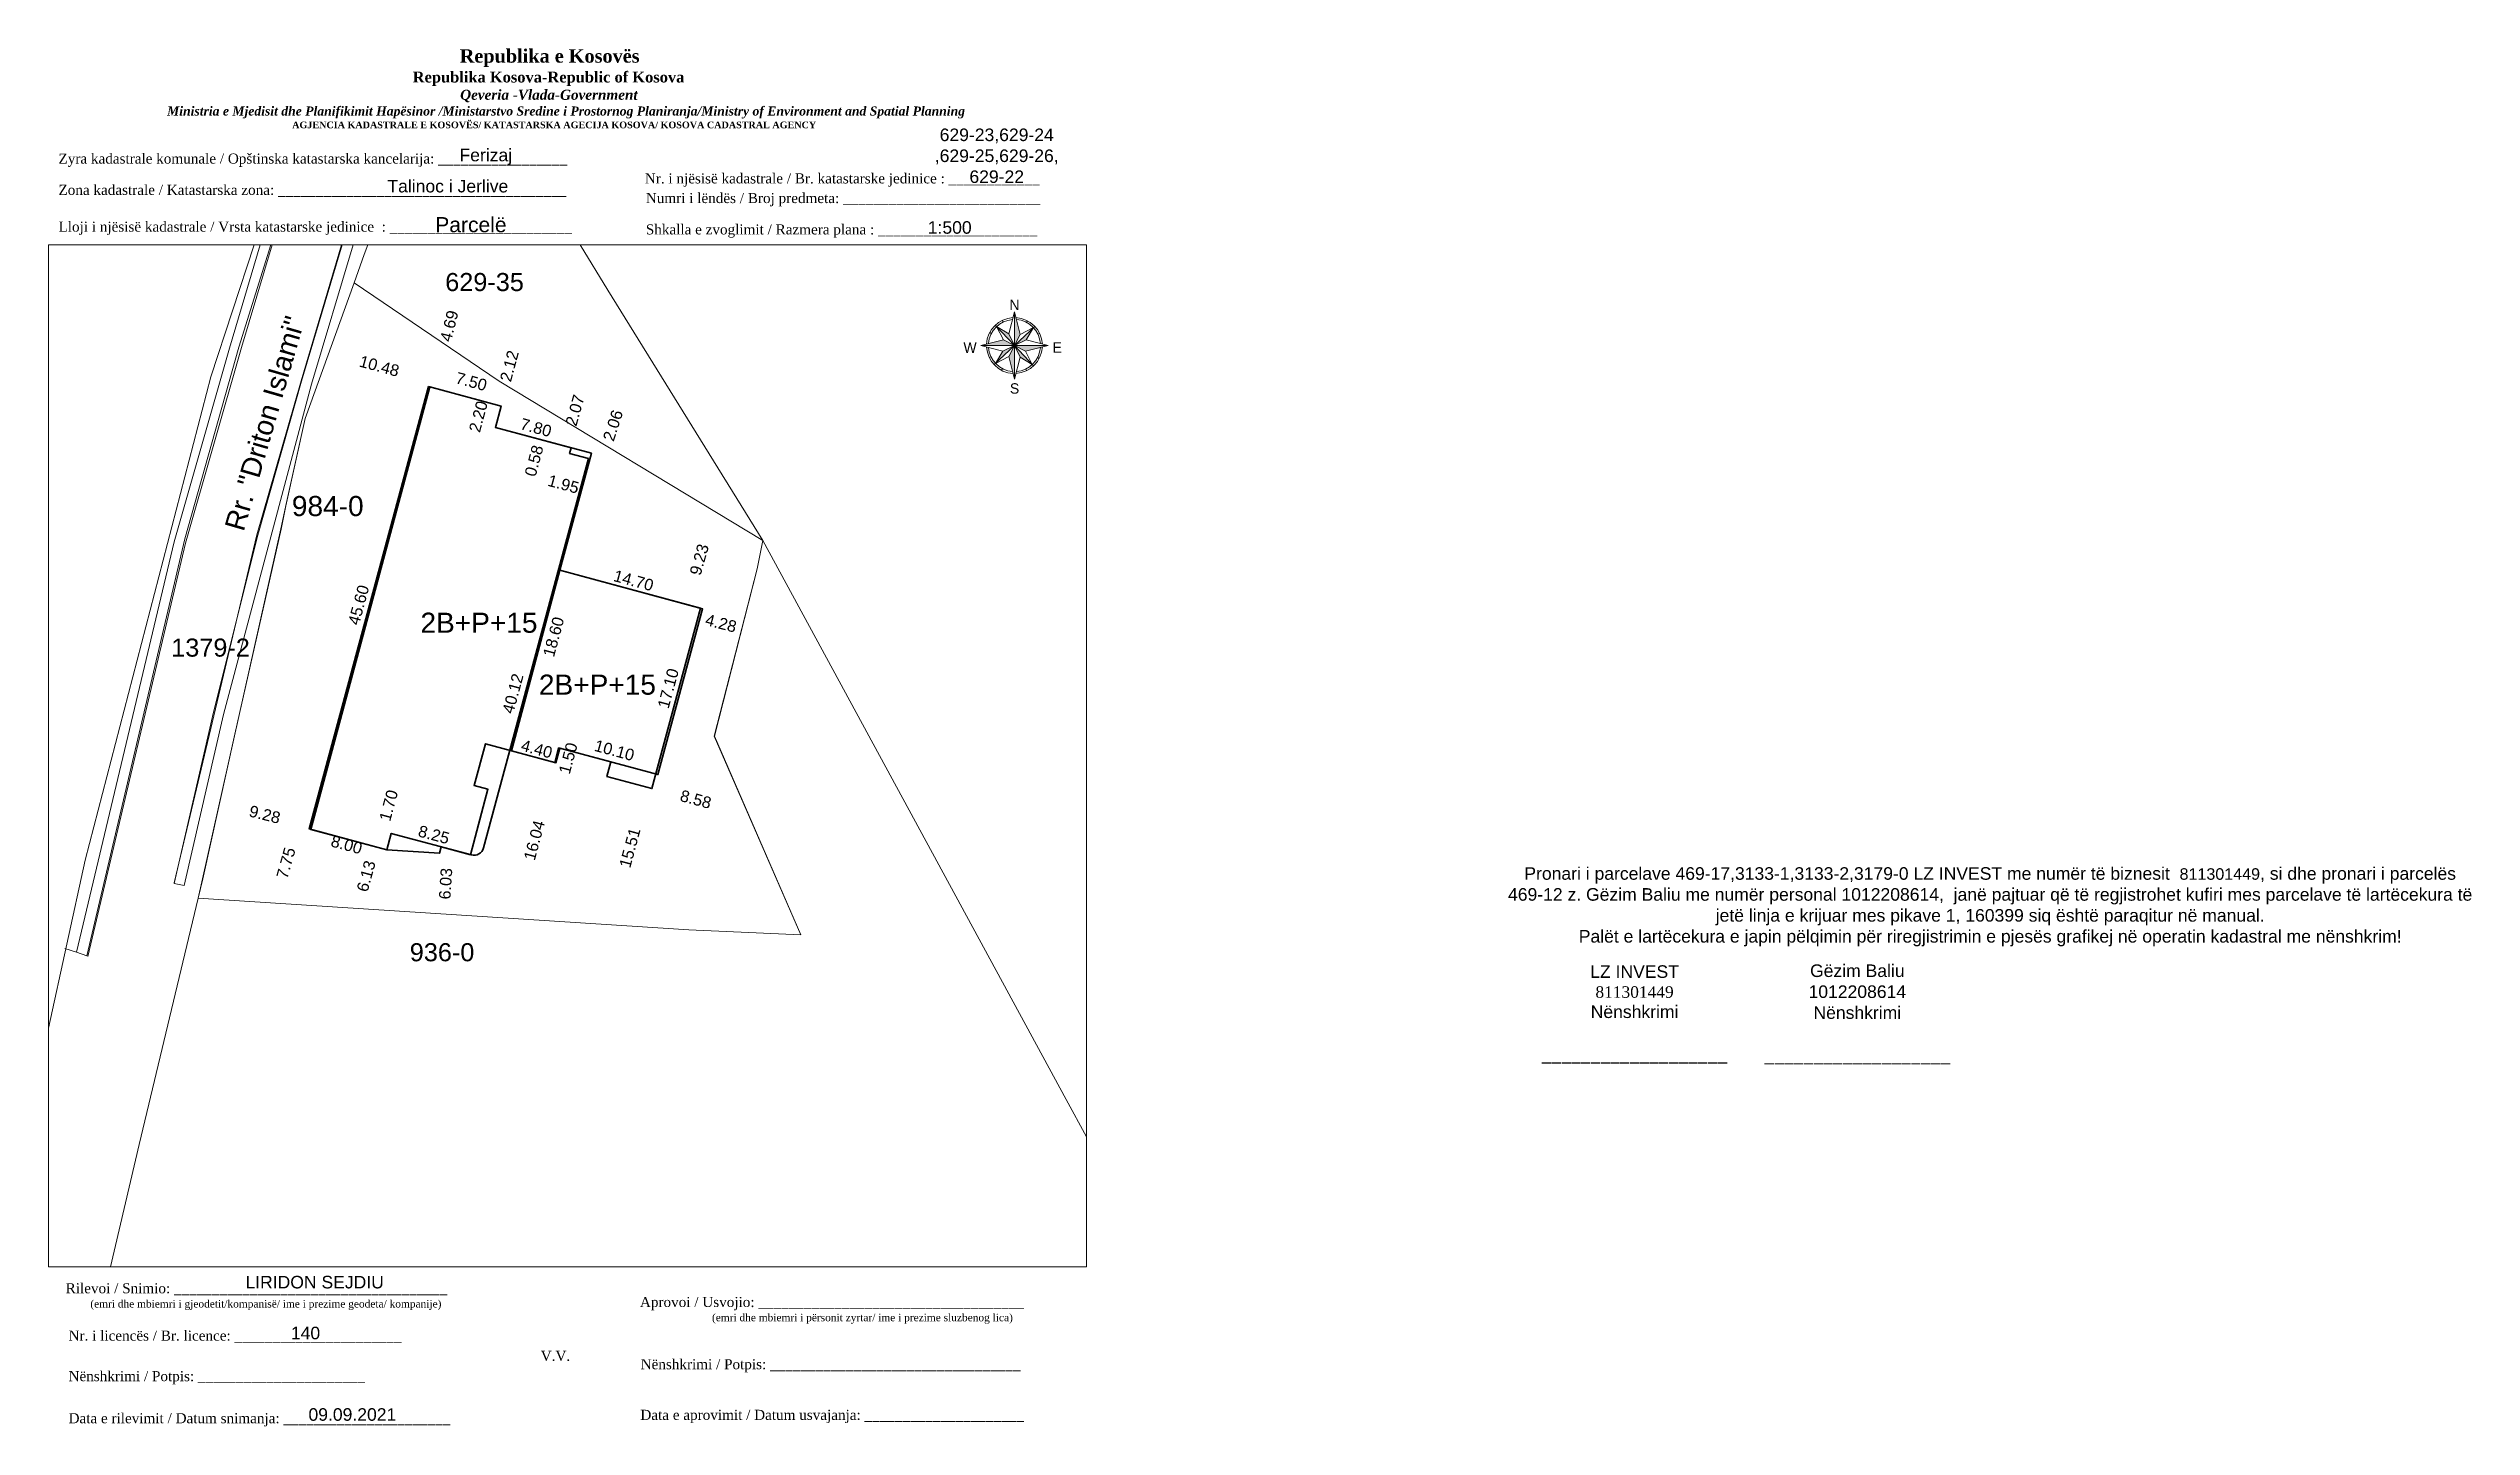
# Paper-space layout 'Kataster' of a CAD drawing. Header units: metres. Extents: x 1 to 483, y 2 to 276.
# The model-space entities are those that its viewports show. They can reach past a viewport. Long polylines and large blocks are cut down to what shows.
import ezdxf
from ezdxf.enums import TextEntityAlignment as Align

# ---------------------------------------------------------------- set-up
doc = ezdxf.new("R2010")
doc.units = ezdxf.units.M
doc.header["$PDMODE"] = 32
doc.header["$PDSIZE"] = 0.75
doc.layers.get('0').update_dxf_attribs({"lineweight": 0})
doc.layers.get('Defpoints').update_dxf_attribs({"lineweight": 0})
for name, color, linetype, lineweight in [('2D Drafting - General_Pen_No__6', 5, 'Continuous', 0), ('A - Pllaka e Përdhesës _Pen_No__6', 1, 'Continuous', 0), ('Asfallt', 97, 'Continuous', 0), ('Dimensionet', 7, 'Continuous', 0), ('Korniza e jashtme', 7, 'Continuous', 0), ('Nr-Kojshi', 251, 'Continuous', 0), ('Nr-Ri', 1, 'Continuous', 0), ('Parc-Kojshi', 251, 'Continuous', 0), ('ParcRePo', 1, 'Continuous', 0), ('perdhesa projekt v4', 1, 'Continuous', 0), ('projekti-3-ver4', 7, 'Continuous', 0), ('trotuar', 155, 'Continuous', 0)]:
    doc.layers.add(name, color=color, linetype=linetype, lineweight=lineweight)
doc.layers.add('2D Drafting - General_Pen_No__8', color=7, linetype='Continuous', lineweight=0, true_color=0xa80f02)
doc.styles.add('North Arrow Text', font='BOD_R.TTF', dxfattribs={"height": 0.1})
doc.styles.get("Standard").update_dxf_attribs({"font": 'arial.ttf'})
doc.dimstyles.get("Standard").update_dxf_attribs({"dimtxt": 1.5, "dimasz": 0.18, "dimexe": 0.18, "dimexo": 0.0625, "dimgap": 0.09, "dimtad": 1, "dimtoh": 1, "dimzin": 0, "dimdsep": 46, "dimtxsty": 'Standard', "dimcen": 0.09, "dimse1": 1, "dimse2": 1, "dimsd1": 1, "dimsd2": 1, "dimadec": 0, "dimazin": 0, "dimtfac": 1, "dimtofl": 0, "dimtmove": 0, "dimatfit": 3, "dimfxl": 1, "dimtolj": 1, "dimtzin": 0, "dimarcsym": 0})

# ---------------------------------------------------------------- blocks, each defined once
blk = doc.blocks.new('*U58')
at = {"linetype": 'ByBlock', "lineweight": -2}
h = blk.add_hatch(color=0, dxfattribs=at)
h.paths.add_polyline_path([(0, 263), (0, 0), (45, 87)])
h.paths.add_polyline_path([(148, 140), (0, 0), (92, 44)])
h.paths.add_polyline_path([(263, 0), (0, 0), (87, -45)])
h.paths.add_polyline_path([(0, 0), (44, -92), (140, -148)])
h.paths.add_polyline_path([(0, 0), (-45, -87), (0, -263)])
h.paths.add_polyline_path([(0, 0), (-92, -44), (-148, -140)])
h.paths.add_polyline_path([(-87, 45), (-263, 0), (0, 0)])
h.paths.add_polyline_path([(-44, 92), (-140, 148), (0, 0)])
at = {"color": 0, "linetype": 'ByBlock', "lineweight": -2}
for points in [[(-95, 197), (-89, 184)], [(0, 263), (-44, 92)], [(0, 263), (0, -263)], [(0, 263), (45, 87)], [(101, 194), (94, 181)], [(-263, 0), (-87, 45)], [(263, 0), (-263, 0)], [(-194, 101), (-181, 94)], [(0, 0), (-150, 159)], [(-140, 148), (-87, 45)], [(-140, 148), (-44, 92)], [(-87, 45), (0, 0)], [(-44, 92), (0, 0)], [(0, 0), (159, 150)], [(45, 87), (0, 0)], [(92, 44), (0, 0)], [(148, 140), (45, 87)], [(263, 0), (87, -45)], [(148, 140), (92, 44)], [(263, 0), (92, 44)], [(197, 95), (184, 89)], [(-263, 0), (-92, -44)], [(-197, -95), (-184, -89)], [(0, 0), (-159, -150)], [(-148, -140), (-92, -44)], [(-148, -140), (-45, -87)], [(-94, -181), (-101, -194)], [(-92, -44), (0, 0)], [(0, 0), (-45, -87)], [(0, -263), (-45, -87)], [(0, 0), (150, -159)], [(0, 0), (87, -45)], [(0, 0), (44, -92)], [(0, -263), (44, -92)], [(140, -148), (44, -92)], [(140, -148), (87, -45)], [(89, -184), (95, -197)], [(181, -94), (194, -101)]]:
    blk.add_lwpolyline(points, dxfattribs=at)
for radius, start, end in [(219, 93.0967, 177.1067), (204, 94.4451, 175.7582), (219, 3.0967, 87.1067), (204, 4.4451, 85.7582), (219, 183.0967, 267.1067), (204, 184.4451, 265.7582), (219, 273.0967, 357.1067), (204, 274.4451, 355.7582)]:
    blk.add_arc((0, 0), radius, start, end, dxfattribs=at)
at = {"color": 0, "linetype": 'ByBlock', "lineweight": -2, "style": 'North Arrow Text'}
for s, p in [('N', (0, 254)), ('W', (-348, -82)), ('E', (335, -81)), ('S', (1, -402))]:
    blk.add_text(s, height=81.9, rotation=0.1017, dxfattribs=at).set_placement(p, align=Align.BOTTOM_CENTER)
blk = doc.blocks.new('ob-3-v4')
at = {"layer": '2D Drafting - General_Pen_No__6', "color": 5, "linetype": 'Continuous', "lineweight": 35}
blk.add_lwpolyline([(22.29, 27.22), (40.89, 27.22), (40.89, 31.81), (39.39, 31.81), (39.39, 41.92), (22.29, 41.92)], close=True, dxfattribs=at)
blk.add_lwpolyline([(8.04, 9.82), (53.64, 9.82), (53.64, 17.82), (51.94, 17.82), (51.94, 26.07, 0.414214), (50.94, 27.07), (10.82, 27.07), (10.82, 25.12), (10.24, 25.12), (10.24, 17.32), (8.04, 17.32)], format="xyb", close=True, dxfattribs=at)
at = {"layer": '2D Drafting - General_Pen_No__8', "color": 14, "true_color": 0xa80f02, "flags": 128}
blk.add_lwpolyline([(51.09, 59.81), (53.49, 48.92), (63.17, 0.93), (61.18, 0.86), (25.55, -0.69), (23.18, -0.8), (14.31, -1.19), (0, 0), (5.68, 16.49), (14.18, 45.94), (17.04, 46.14), (34.23, 46.35)], close=True, dxfattribs=at)
blk = doc.blocks.new('*D87')
at = {"layer": 'Defpoints', "color": 0, "transparency": 16777216}
for p in [(7512436.01, 4693787.59), (7512440.16, 4693786.53), (7512439.77, 4693785)]:
    blk.add_point(p, dxfattribs=at)
at = {"layer": 'Dimensionet', "color": 0, "transparency": 16777216, "insert": (7512437.85, 4693786.14), "char_height": 1.15, "attachment_point": 5, "rotation": 345.6567}
blk.add_mtext('\\A1;4.28', dxfattribs=at)
blk = doc.blocks.new('*D88')
at = {"layer": 'Defpoints', "color": 0, "transparency": 16777216}
for p in [(7512437.57, 4693796.75), (7512438.54, 4693796.47), (7512436.01, 4693787.59)]:
    blk.add_point(p, dxfattribs=at)
at = {"layer": 'Dimensionet', "color": 0, "transparency": 16777216, "insert": (7512435.69, 4693792.48), "char_height": 1.15, "attachment_point": 5, "rotation": 74.0913}
blk.add_mtext('\\A1;9.23', dxfattribs=at)
blk = doc.blocks.new('*D89')
at = {"layer": 'Defpoints', "color": 0, "transparency": 16777216}
for p in [(7512431.56, 4693771.08), (7512439.31, 4693766.88), (7512439.84, 4693768.82)]:
    blk.add_point(p, dxfattribs=at)
at = {"layer": 'Dimensionet', "color": 0, "transparency": 16777216, "insert": (7512435.34, 4693768.62), "char_height": 1.15, "attachment_point": 5, "rotation": 344.7174}
blk.add_mtext('\\A1;8.58', dxfattribs=at)
blk = doc.blocks.new('*D90')
at = {"layer": 'Defpoints', "color": 0, "transparency": 16777216}
for p in [(7512431.56, 4693771.08), (7512427.37, 4693756.15), (7512427.53, 4693756.11)]:
    blk.add_point(p, dxfattribs=at)
at = {"layer": 'Dimensionet', "color": 0, "transparency": 16777216, "insert": (7512428.78, 4693763.8), "char_height": 1.15, "attachment_point": 5, "rotation": 74.9271}
blk.add_mtext('\\A1;15.51', dxfattribs=at)
blk = doc.blocks.new('*D91')
at = {"layer": 'Defpoints', "color": 0, "transparency": 16777216}
for p in [(7512425.29, 4693804.49), (7512427.14, 4693803.89), (7512424.66, 4693802.53)]:
    blk.add_point(p, dxfattribs=at)
at = {"layer": 'Dimensionet', "color": 0, "transparency": 16777216, "insert": (7512427.1, 4693805.82), "char_height": 1.15, "attachment_point": 5, "rotation": 72.1049}
blk.add_mtext('\\A1;2.06', dxfattribs=at)
blk = doc.blocks.new('*D92')
at = {"layer": 'Defpoints', "color": 0, "transparency": 16777216}
for p in [(7512423.48, 4693805.59), (7512423.49, 4693805.58), (7512422.92, 4693803.6)]:
    blk.add_point(p, dxfattribs=at)
at = {"layer": 'Dimensionet', "color": 0, "transparency": 16777216, "insert": (7512423.32, 4693807.33), "char_height": 1.15, "attachment_point": 5, "rotation": 74.3839}
blk.add_mtext('\\A1;2.07', dxfattribs=at)
blk = doc.blocks.new('*D93')
at = {"layer": 'Defpoints', "color": 0, "transparency": 16777216}
for p in [(7512415.96, 4693807.75), (7512416.52, 4693809.8), (7512416.88, 4693809.7)]:
    blk.add_point(p, dxfattribs=at)
at = {"layer": 'Dimensionet', "color": 0, "transparency": 16777216, "insert": (7512416.78, 4693811.74), "char_height": 1.15, "attachment_point": 5, "rotation": 74.9271}
blk.add_mtext('\\A1;2.12', dxfattribs=at)
blk = doc.blocks.new('*D94')
at = {"layer": 'Defpoints', "color": 0, "transparency": 16777216}
for p in [(7512409.87, 4693814.25), (7512411.01, 4693813.96), (7512408.72, 4693809.7)]:
    blk.add_point(p, dxfattribs=at)
at = {"layer": 'Dimensionet', "color": 0, "transparency": 16777216, "insert": (7512410.8, 4693815.72), "char_height": 1.15, "attachment_point": 5, "rotation": 75.8721}
blk.add_mtext('\\A1;4.69', dxfattribs=at)
blk = doc.blocks.new('*D95')
at = {"layer": 'Defpoints', "color": 0, "transparency": 16777216}
for p in [(7512398.6, 4693812.43), (7512398.61, 4693812.49), (7512408.72, 4693809.7)]:
    blk.add_point(p, dxfattribs=at)
at = {"layer": 'Dimensionet', "color": 0, "transparency": 16777216, "insert": (7512403.84, 4693811.73), "char_height": 1.15, "attachment_point": 5, "rotation": 344.9271}
blk.add_mtext('\\A1;10.48', dxfattribs=at)
blk = doc.blocks.new('*D96')
at = {"layer": 'Defpoints', "color": 0, "transparency": 16777216}
for p in [(7512387.79, 4693767.61), (7512387.86, 4693767.91), (7512396.86, 4693765.67)]:
    blk.add_point(p, dxfattribs=at)
at = {"layer": 'Dimensionet', "color": 0, "transparency": 16777216, "insert": (7512392.44, 4693767.11), "char_height": 1.15, "attachment_point": 5, "rotation": 346.0506}
blk.add_mtext('\\A1;9.28', dxfattribs=at)
blk = doc.blocks.new('*D97')
at = {"layer": 'Defpoints', "color": 0, "transparency": 16777216}
for p in [(7512396.86, 4693765.67), (7512394.1, 4693758.39), (7512394.75, 4693758.21)]:
    blk.add_point(p, dxfattribs=at)
at = {"layer": 'Dimensionet', "color": 0, "transparency": 16777216, "insert": (7512394.55, 4693762.29), "char_height": 1.15, "attachment_point": 5, "rotation": 74.2097}
blk.add_mtext('\\A1;7.75', dxfattribs=at)
blk = doc.blocks.new('*D98')
at = {"layer": 'Defpoints', "color": 0, "transparency": 16777216}
for p in [(7512404.59, 4693763.59), (7512402.33, 4693757.86), (7512402.96, 4693757.68)]:
    blk.add_point(p, dxfattribs=at)
at = {"layer": 'Dimensionet', "color": 0, "transparency": 16777216, "insert": (7512402.53, 4693760.98), "char_height": 1.15, "attachment_point": 5, "rotation": 74.6249}
blk.add_mtext('\\A1;6.13', dxfattribs=at)
blk = doc.blocks.new('*D99')
at = {"layer": 'Defpoints', "color": 0, "transparency": 16777216}
for p in [(7512413, 4693763.09), (7512410.87, 4693757.17), (7512412.61, 4693757.06)]:
    blk.add_point(p, dxfattribs=at)
at = {"layer": 'Dimensionet', "color": 0, "transparency": 16777216, "insert": (7512410.44, 4693760.23), "char_height": 1.15, "attachment_point": 5, "rotation": 86.3328}
blk.add_mtext('\\A1;6.03', dxfattribs=at)
blk = doc.blocks.new('*D100')
at = {"layer": 'Defpoints', "color": 0, "transparency": 16777216}
for p in [(7512421.42, 4693772.26), (7512417.3, 4693756.76), (7512417.82, 4693756.62)]:
    blk.add_point(p, dxfattribs=at)
at = {"layer": 'Dimensionet', "color": 0, "transparency": 16777216, "insert": (7512419.27, 4693764.54), "char_height": 1.15, "attachment_point": 5, "rotation": 75.1271}
blk.add_mtext('\\A1;16.04', dxfattribs=at)
blk = doc.blocks.new('*D101')
at = {"layer": 'Defpoints', "color": 0, "transparency": 16777216}
for p in [(7512421.82, 4693791.42), (7512421.89, 4693791.69), (7512436.01, 4693787.59)]:
    blk.add_point(p, dxfattribs=at)
at = {"layer": 'Dimensionet', "color": 0, "transparency": 16777216, "insert": (7512429.15, 4693790.39), "char_height": 1.15, "attachment_point": 5, "rotation": 344.9271}
blk.add_mtext('\\A1;14.70', dxfattribs=at)
blk = doc.blocks.new('*D102')
at = {"layer": 'Defpoints', "color": 0, "transparency": 16777216}
for p in [(7512422.77, 4693803.04), (7512424.66, 4693802.53), (7512421.8, 4693799.42)]:
    blk.add_point(p, dxfattribs=at)
at = {"layer": 'Dimensionet', "color": 0, "transparency": 16777216, "insert": (7512422.17, 4693799.98), "char_height": 1.15, "attachment_point": 5, "rotation": 344.9271}
blk.add_mtext('\\A1;1.95', dxfattribs=at)
blk = doc.blocks.new('*D103')
at = {"layer": 'Defpoints', "color": 0, "transparency": 16777216}
for p in [(7512420.42, 4693804.27), (7512422.77, 4693803.04), (7512422.92, 4693803.6)]:
    blk.add_point(p, dxfattribs=at)
at = {"layer": 'Dimensionet', "color": 0, "transparency": 16777216, "insert": (7512419.24, 4693802.31), "char_height": 1.15, "attachment_point": 5, "rotation": 74.9271}
blk.add_mtext('\\A1;0.58', dxfattribs=at)
blk = doc.blocks.new('*D104')
at = {"layer": 'Defpoints', "color": 0, "transparency": 16777216}
for p in [(7512415.39, 4693805.63), (7512415.49, 4693806.01), (7512422.92, 4693803.6)]:
    blk.add_point(p, dxfattribs=at)
at = {"layer": 'Dimensionet', "color": 0, "transparency": 16777216, "insert": (7512419.43, 4693805.61), "char_height": 1.15, "attachment_point": 5, "rotation": 344.9272}
blk.add_mtext('\\A1;7.80', dxfattribs=at)
blk = doc.blocks.new('*D105')
at = {"layer": 'Defpoints', "color": 0, "transparency": 16777216}
for p in [(7512414.72, 4693808.08), (7512415.96, 4693807.75), (7512415.39, 4693805.63)]:
    blk.add_point(p, dxfattribs=at)
at = {"layer": 'Dimensionet', "color": 0, "transparency": 16777216, "insert": (7512413.7, 4693806.71), "char_height": 1.15, "attachment_point": 5, "rotation": 74.9197}
blk.add_mtext('\\A1;2.20', dxfattribs=at)
blk = doc.blocks.new('*D106')
at = {"layer": 'Defpoints', "color": 0, "transparency": 16777216}
for p in [(7512408.97, 4693810.62), (7512408.72, 4693809.7), (7512415.96, 4693807.75)]:
    blk.add_point(p, dxfattribs=at)
at = {"layer": 'Dimensionet', "color": 0, "transparency": 16777216, "insert": (7512413, 4693810.19), "char_height": 1.15, "attachment_point": 5, "rotation": 344.9245}
blk.add_mtext('\\A1;7.50', dxfattribs=at)
blk = doc.blocks.new('*D107')
at = {"layer": 'Defpoints', "color": 0, "transparency": 16777216}
for p in [(7512408.72, 4693809.7), (7512396.46, 4693765.78), (7512396.86, 4693765.67)]:
    blk.add_point(p, dxfattribs=at)
at = {"layer": 'Dimensionet', "color": 0, "transparency": 16777216, "insert": (7512401.78, 4693787.96), "char_height": 1.15, "attachment_point": 5, "rotation": 74.9271}
blk.add_mtext('\\A1;45.60', dxfattribs=at)
blk = doc.blocks.new('*D108')
at = {"layer": 'Defpoints', "color": 0, "transparency": 16777216}
for p in [(7512396.86, 4693765.67), (7512404.28, 4693762.45), (7512404.59, 4693763.59)]:
    blk.add_point(p, dxfattribs=at)
at = {"layer": 'Dimensionet', "color": 0, "transparency": 16777216, "insert": (7512400.58, 4693764.1), "char_height": 1.15, "attachment_point": 5, "rotation": 344.9267}
blk.add_mtext('\\A1;8.00', dxfattribs=at)
blk = doc.blocks.new('*D109')
at = {"layer": 'Defpoints', "color": 0, "transparency": 16777216}
for p in [(7512404.7, 4693765.32), (7512405.03, 4693765.23), (7512404.59, 4693763.59)]:
    blk.add_point(p, dxfattribs=at)
at = {"layer": 'Dimensionet', "color": 0, "transparency": 16777216, "insert": (7512404.77, 4693768.01), "char_height": 1.15, "attachment_point": 5, "rotation": 74.9275}
blk.add_mtext('\\A1;1.70', dxfattribs=at)
blk = doc.blocks.new('*D110')
at = {"layer": 'Defpoints', "color": 0, "transparency": 16777216}
for p in [(7512405.03, 4693765.23), (7512413, 4693763.09), (7512413.09, 4693763.42)]:
    blk.add_point(p, dxfattribs=at)
at = {"layer": 'Dimensionet', "color": 0, "transparency": 16777216, "insert": (7512409.27, 4693765.1), "char_height": 1.15, "attachment_point": 5, "rotation": 344.9271}
blk.add_mtext('\\A1;8.25', dxfattribs=at)
blk = doc.blocks.new('*D111')
at = {"layer": 'Defpoints', "color": 0, "transparency": 16777216}
for p in [(7512424.13, 4693802.67), (7512424.66, 4693802.53), (7512414.22, 4693763.79)]:
    blk.add_point(p, dxfattribs=at)
at = {"layer": 'Dimensionet', "color": 0, "transparency": 16777216, "insert": (7512417.14, 4693779.15), "char_height": 1.15, "attachment_point": 5, "rotation": 74.9271}
blk.add_mtext('\\A1;40.12', dxfattribs=at)
blk = doc.blocks.new('*D112')
at = {"layer": 'Defpoints', "color": 0, "transparency": 16777216}
for p in [(7512421.82, 4693791.42), (7512416.98, 4693773.46), (7512418.67, 4693773)]:
    blk.add_point(p, dxfattribs=at)
at = {"layer": 'Dimensionet', "color": 0, "transparency": 16777216, "insert": (7512421.19, 4693784.79), "char_height": 1.15, "attachment_point": 5, "rotation": 74.9271}
blk.add_mtext('\\A1;18.60', dxfattribs=at)
blk = doc.blocks.new('*D113')
at = {"layer": 'Defpoints', "color": 0, "transparency": 16777216}
for p in [(7512417.17, 4693773.4), (7512421.42, 4693772.26), (7512421.47, 4693772.44)]:
    blk.add_point(p, dxfattribs=at)
at = {"layer": 'Dimensionet', "color": 0, "transparency": 16777216, "insert": (7512419.51, 4693773.63), "char_height": 1.15, "attachment_point": 5, "rotation": 344.9271}
blk.add_mtext('\\A1;4.40', dxfattribs=at)
blk = doc.blocks.new('*D114')
at = {"layer": 'Defpoints', "color": 0, "transparency": 16777216}
for p in [(7512421.81, 4693773.71), (7512421.42, 4693772.26), (7512423.44, 4693773.27)]:
    blk.add_point(p, dxfattribs=at)
at = {"layer": 'Dimensionet', "color": 0, "transparency": 16777216, "insert": (7512422.64, 4693772.71), "char_height": 1.15, "attachment_point": 5, "rotation": 74.9271}
blk.add_mtext('\\A1;1.50', dxfattribs=at)
blk = doc.blocks.new('*D115')
at = {"layer": 'Defpoints', "color": 0, "transparency": 16777216}
for p in [(7512421.81, 4693773.71), (7512431.71, 4693771.63), (7512431.56, 4693771.08)]:
    blk.add_point(p, dxfattribs=at)
at = {"layer": 'Dimensionet', "color": 0, "transparency": 16777216, "insert": (7512427.24, 4693773.49), "char_height": 1.15, "attachment_point": 5, "rotation": 344.9271}
blk.add_mtext('\\A1;10.10', dxfattribs=at)
blk = doc.blocks.new('*D116')
at = {"layer": 'Defpoints', "color": 0, "transparency": 16777216}
for p in [(7512435.43, 4693787.75), (7512436.01, 4693787.59), (7512431.56, 4693771.08)]:
    blk.add_point(p, dxfattribs=at)
at = {"layer": 'Dimensionet', "color": 0, "transparency": 16777216, "insert": (7512432.6, 4693779.66), "char_height": 1.15, "attachment_point": 5, "rotation": 74.9271}
blk.add_mtext('\\A1;17.10', dxfattribs=at)

msp = doc.modelspace()

# ---------------------------------------------------------------- linework, layer by layer
at = {"layer": 'A - Pllaka e Përdhesës _Pen_No__6', "linetype": 'Continuous', "lineweight": 35, "flags": 128}
msp.add_lwpolyline([(7512408.866, 4693809.662), (7512397.008, 4693765.63), (7512404.588, 4693763.589), (7512409.831, 4693763.253), (7512410.003, 4693763.891), (7512412.9, 4693763.111), (7512414.655, 4693769.629), (7512413.276, 4693770), (7512414.394, 4693774.153), (7512421.298, 4693772.293), (7512421.688, 4693773.742), (7512426.881, 4693772.343), (7512426.491, 4693770.894), (7512430.981, 4693769.685), (7512435.818, 4693787.645), (7512421.817, 4693791.416), (7512424.951, 4693803.051), (7512415.391, 4693805.626), (7512415.963, 4693807.75)], close=True, dxfattribs=at)
at = {"layer": 'Asfallt'}
for points in [[(7512395.483, 4693831.553, 620.143), (7512390.115, 4693813.566, 620.299), (7512384.561, 4693794.098, 620.477), (7512374.838, 4693752.977, 620.704)], [(7512383.417, 4693760.323, 620.52), (7512391.649, 4693794.932, 620.316), (7512396.052, 4693810.256, 620.225), (7512401.857, 4693829.776, 620.086)]]:
    msp.add_polyline3d(points, dxfattribs=at)
at = {"layer": 'Parc-Kojshi', "flags": 128}
for points in [[(7512399.646, 4693848.962), (7512387.074, 4693810.674), (7512374.553, 4693762.567), (7512365.481, 4693720.989)], [(7512410.495, 4693845.622), (7512426.593, 4693819.293), (7512442, 4693794.38), (7512415.78, 4693810.245), (7512401.332, 4693820.018), (7512402.346, 4693822.832), (7512410.177, 4693844.572), (7512410.495, 4693845.622)], [(7512422.64, 4693701.59), (7512394.35, 4693703.46), (7512373.519, 4693705.721), (7512376.9, 4693721.36), (7512379.94, 4693734.27), (7512385.808, 4693758.781), (7512434.66, 4693755.65), (7512445.8, 4693755.13), (7512437.19, 4693774.91), (7512441.45, 4693791.57), (7512442, 4693794.38), (7512472.202, 4693738.763), (7512475.37, 4693732.93), (7512486.809, 4693714.143), (7512501.98, 4693687.52), (7512510.35, 4693673.82), (7512486.45, 4693673.31), (7512478.503, 4693688.638), (7512474.01, 4693698.11), (7512422.64, 4693701.59)]]:
    msp.add_lwpolyline(points, dxfattribs=at)
at = {"layer": 'Parc-Kojshi', "linetype": 'Continuous'}
msp.add_lwpolyline([(7512399.646, 4693848.962), (7512387.074, 4693810.674), (7512374.553, 4693762.567), (7512365.481, 4693720.989)], dxfattribs=at)
at = {"layer": 'ParcRePo', "color": 0, "flags": 128}
msp.add_lwpolyline([(7512394.533, 4693797.841), (7512396.466, 4693806.509), (7512401.332, 4693820.018), (7512415.78, 4693810.245), (7512442, 4693794.38), (7512441.45, 4693791.57), (7512437.19, 4693774.91), (7512445.8, 4693755.13), (7512434.66, 4693755.65), (7512385.808, 4693758.781), (7512386.256, 4693760.716), (7512389.462, 4693775.096), (7512394.06, 4693795.52)], close=True, dxfattribs=at)
at = {"layer": 'perdhesa projekt v4', "linetype": 'Continuous'}
msp.add_lwpolyline([(7512408.721, 4693809.701), (7512396.863, 4693765.669), (7512404.588, 4693763.589), (7512405.03, 4693765.231), (7512412.996, 4693763.085, 0.4142136), (7512414.222, 4693763.791), (7512424.656, 4693802.534), (7512422.773, 4693803.041), (7512422.923, 4693803.598), (7512415.391, 4693805.626), (7512415.963, 4693807.75)], format="xyb", close=True, dxfattribs=at)
msp.add_lwpolyline([(7512421.817, 4693791.416), (7512416.98, 4693773.456), (7512421.418, 4693772.261), (7512421.808, 4693773.709), (7512431.565, 4693771.082), (7512436.011, 4693787.593)], close=True, dxfattribs=at)
at = {"layer": 'trotuar'}
for points in [[(7512394.37, 4693831.85, 620.253), (7512388.925, 4693813.532, 620.26), (7512383.43, 4693794.239, 620.548), (7512373.683, 4693753.416, 620.807)], [(7512374.723, 4693753.04, 620.802), (7512384.473, 4693794.557, 620.405), (7512389.845, 4693813.616, 620.221), (7512395.431, 4693831.438, 620.237), (7512394.37, 4693831.85, 620.253), (7512393.115, 4693832.249, 620.199)], [(7512383.404, 4693760.258, 620.537), (7512387.335, 4693777.299, 620.435), (7512391.738, 4693794.902, 620.336), (7512396.081, 4693810.224, 620.258), (7512401.941, 4693829.759, 620.116), (7512402.964, 4693829.535, 620.115), (7512397.096, 4693809.925, 620.261), (7512388.329, 4693777.063, 620.43), (7512384.415, 4693760.037, 620.569)], [(7512384.415, 4693760.037, 620.569), (7512383.404, 4693760.258, 620.537)], [(7512372.524, 4693753.768, 620.81), (7512373.683, 4693753.416, 620.807), (7512374.723, 4693753.04, 620.802)]]:
    msp.add_polyline3d(points, dxfattribs=at)

# ---------------------------------------------------------------- block references
at = {"layer": 'projekti-3-ver4', "rotation": 254.9271027541184}
msp.add_blockref('ob-3-v4', (7512401.332, 4693820.018), dxfattribs=at)

# ---------------------------------------------------------------- texts
at = {"layer": 'Nr-Kojshi'}
for s, p in [('629-35', (7512414.313, 4693820.097)), ('1379-2', (7512387.038, 4693783.721)), ('936-0', (7512410.084, 4693753.407))]:
    msp.add_text(s, height=1.8, dxfattribs=at).set_placement(p, align=Align.MIDDLE_CENTER)
at = {"layer": 'Nr-Ri', "color": 0}
msp.add_text('Rr. "Driton Islami"', height=2, rotation=73.89037, dxfattribs=at).set_placement((7512390.33, 4693795.188))
msp.add_text('984-0', height=2, dxfattribs=at).set_placement((7512398.706, 4693797.807), align=Align.MIDDLE_CENTER)
at = {"layer": 'Nr-Ri', "color": 1}
for p in [(7512413.759, 4693786.197), (7512425.548, 4693780.035)]:
    msp.add_text('2B+P+15', height=2, dxfattribs=at).set_placement(p, align=Align.MIDDLE_CENTER)

# ---------------------------------------------------------------- dimensions: what is measured, and where the dimension line sits
at = {"layer": 'Dimensionet'}
for base, p1, p2, angle, picture, middle in [((7512411.007, 4693813.958), (7512408.721, 4693809.701), (7512409.865, 4693814.246), 75.87211, '*D94', (7512411.41, 4693815.561)), ((7512416.877, 4693809.703), (7512415.963, 4693807.75), (7512416.515, 4693809.8), 74.9271, '*D93', (7512417.383, 4693811.581)), ((7512423.491, 4693805.583), (7512422.923, 4693803.598), (7512423.479, 4693805.587), 74.38386, '*D92', (7512423.932, 4693807.161)), ((7512427.141, 4693803.894), (7512424.656, 4693802.534), (7512425.288, 4693804.492), 72.10495, '*D91', (7512427.699, 4693805.622))]:
    dim = msp.add_linear_dim(base=base, p1=p1, p2=p2, angle=angle, dimstyle='Standard', override={"dimscale": 0.5, "dimtxt": 2.3, "dimtoh": 0}, dxfattribs=at)
    dim.commit()
    dim.dimension.update_dxf_attribs({"geometry": picture, "text_midpoint": middle, "dimtype": 161})
for p1, p2, distance, picture, middle in [((7512408.721, 4693809.701), (7512398.598, 4693812.427), -0.06, '*D95', (7512403.84, 4693811.733)), ((7512436.011, 4693787.593), (7512438.542, 4693796.472), 1.013, '*D88', (7512435.694, 4693792.484)), ((7512436.011, 4693787.593), (7512440.162, 4693786.532), -1.583, '*D87', (7512437.851, 4693786.141)), ((7512421.418, 4693772.261), (7512417.303, 4693756.762), 0.541, '*D100', (7512419.272, 4693764.535)), ((7512431.565, 4693771.082), (7512427.532, 4693756.107), -0.167, '*D90', (7512428.776, 4693763.802)), ((7512431.565, 4693771.082), (7512439.841, 4693768.82), -2.01, '*D89', (7512435.34, 4693768.622)), ((7512396.863, 4693765.669), (7512387.859, 4693767.906), 0.302, '*D96', (7512392.441, 4693767.108)), ((7512396.863, 4693765.669), (7512394.753, 4693758.208), -0.675, '*D97', (7512394.553, 4693762.294)), ((7512404.588, 4693763.589), (7512402.964, 4693757.681), -0.661, '*D98', (7512402.528, 4693760.978)), ((7512412.996, 4693763.085), (7512412.61, 4693757.063), -1.74, '*D99', (7512410.436, 4693760.226))]:
    dim = msp.add_aligned_dim(p1=p1, p2=p2, distance=distance, dimstyle='Standard', override={"dimscale": 0.5, "dimtxt": 2.3, "dimtoh": 0}, dxfattribs=at)
    dim.commit()
    dim.dimension.update_dxf_attribs({"geometry": picture, "text_midpoint": middle})
at = {"layer": 'Dimensionet', "color": 1}
for base, p1, p2, angle, picture, middle in [((7512408.969, 4693810.62), (7512415.963, 4693807.75), (7512408.721, 4693809.701), 164.92453, '*D106', (7512412.837, 4693809.578)), ((7512414.722, 4693808.085), (7512415.391, 4693805.626), (7512415.963, 4693807.75), 74.91969, '*D105', (7512414.308, 4693806.548)), ((7512424.133, 4693802.674), (7512414.222, 4693763.791), (7512424.656, 4693802.534), 74.9271, '*D111', (7512417.754, 4693778.988)), ((7512420.419, 4693804.272), (7512422.773, 4693803.041), (7512422.923, 4693803.598), 74.9271, '*D103', (7512419.845, 4693802.141)), ((7512421.798, 4693799.422), (7512424.656, 4693802.534), (7512422.773, 4693803.041), 164.9271, '*D102', (7512422.003, 4693799.367)), ((7512418.667, 4693773.002), (7512421.817, 4693791.416), (7512416.98, 4693773.456), 254.9271, '*D112', (7512421.797, 4693784.625)), ((7512423.441, 4693773.269), (7512421.418, 4693772.261), (7512421.808, 4693773.709), 74.9271, '*D114', (7512423.246, 4693772.545)), ((7512431.712, 4693771.629), (7512421.808, 4693773.709), (7512431.565, 4693771.082), 344.9271, '*D115', (7512427.079, 4693772.877)), ((7512404.697, 4693765.32), (7512404.588, 4693763.589), (7512405.03, 4693765.231), 74.92754, '*D109', (7512405.376, 4693767.843))]:
    dim = msp.add_linear_dim(base=base, p1=p1, p2=p2, angle=angle, dimstyle='Standard', override={"dimscale": 0.5, "dimtxt": 2.3, "dimtoh": 0}, dxfattribs=at)
    dim.commit()
    dim.dimension.update_dxf_attribs({"geometry": picture, "text_midpoint": middle, "dimtype": 161})
for p1, p2, distance, picture, middle in [((7512408.721, 4693809.701), (7512396.863, 4693765.669), -0.413, '*D107', (7512401.783, 4693787.957)), ((7512422.923, 4693803.598), (7512415.391, 4693805.626), -0.399, '*D104', (7512419.425, 4693805.608)), ((7512436.011, 4693787.593), (7512421.817, 4693791.416), -0.289, '*D101', (7512429.154, 4693790.394)), ((7512431.565, 4693771.082), (7512436.011, 4693787.593), 0.603, '*D116', (7512432.595, 4693779.659)), ((7512417.174, 4693773.404), (7512421.418, 4693772.261), 0.189, '*D113', (7512419.51, 4693773.626)), ((7512396.863, 4693765.669), (7512404.588, 4693763.589), -1.178, '*D108', (7512400.584, 4693764.102)), ((7512405.03, 4693765.231), (7512412.996, 4693763.085), 0.343, '*D110', (7512409.267, 4693765.099))]:
    dim = msp.add_aligned_dim(p1=p1, p2=p2, distance=distance, dimstyle='Standard', override={"dimscale": 0.5, "dimtxt": 2.3, "dimtoh": 0}, dxfattribs=at)
    dim.commit()
    dim.dimension.update_dxf_attribs({"geometry": picture, "text_midpoint": middle})

psp = doc.layouts.new('Kataster')

# ---------------------------------------------------------------- block references
at = {"xscale": 0.0254, "yscale": 0.0254, "zscale": 0.0254}
psp.add_blockref('*U58', (193.3, 216.93), dxfattribs=at)

# ---------------------------------------------------------------- texts
for s, p in [('Talinoc i Jerlive', (68.46, 247.4)), ('LIRIDON SEJDIU ', (40.2, 29.28)), ('09.09.2021', (52.75, 2.94))]:
    psp.add_text(s, height=2.5).set_placement(p)
for s, insert, char_height, width, attachment_point in [('\\pi77.297;{\\fBook Antiqua|b1|i0|c0|p18;\\H1.333x;Republika e Kosovës\\fTimes New Roman|b1|i0|c0|p18;\\P\\pi67.927;\\fBook Antiqua|b1|i0|c0|p18;\\H0.8125x;Republika Kosova-Republic of Kosova\\fTimes New Roman|b1|i0|c0|p18;\\P\\pi77.378;\\fBook Antiqua|b1|i1|c0|p18;\\H0.9233x;Qeveria -Vlada-Government \\P\\pi13.032,l6,t23.033;\\fTimes New Roman|b1|i1|c0|p18;\\H0.9x;Ministria e Mjedisit dhe Planifikimit Hapësinor /Ministarstvo Sredine i Prostornog Planiranja/Ministry of Environment and Spatial Planning\\P\\pi43.931,l0,tz;\\fBook Antiqua|b1|i0|c0|p18;\\H0.7406x;AGJENCIA KADASTRALE E KOSOVËS/ KATASTARSKA AGECIJA KOSOVA/ KOSOVA CADASTRAL AGENCY}', (5.57, 275.89), 2, 191.8237, 1), ('Ferizaj', (88.05, 254.47), 2.5, 9.9735, 5), ('629-23,629-24\\P,629-25,629-26,\\P629-22', (189.77, 254.68), 2.5, 34.8474, 5), ('{\\fTimes New Roman|b0|i0|c0|p18;Zyra kadastrale komunale / Opštinska katastarska kancelarija: _________________}', (2.98, 255.14), 2, 100.6873, 1), ('{\\fTimes New Roman|b0|i0|c0|p18;Nr. i njësisë kadastrale / Br. katastarske jedinice : ____________}', (119.71, 251.19), 2, 79.9484, 1), ('{\\fTimes New Roman|b0|i0|c0|p18;Zona kadastrale / Katastarska zona: ______________________________________}', (2.98, 248.91), 2, 100.6873, 1), ('{\\fTimes New Roman|b0|i0|c0|p18;Numri i lëndës / Broj predmeta: __________________________}', (119.91, 247.28), 2, 79.9484, 1), ('{\\fTimes New Roman|b0|i0|c0|p18;Lloji i njësisë kadastrale / Vrsta katastarske jedinice  : ________________________}', (2.98, 241.59), 2, 100.6873, 1), ('Parcelë', (85.09, 240.96), 3, 28.8529, 5), ('1:500', (180.41, 240.41), 2.5, 10.1784, 5), ('{\\fTimes New Roman|b0|i0|c0|p18;Shkalla e zvoglimit / Razmera plana : _____________________}', (119.91, 241.04), 2, 79.9484, 1), ('Pronari i parcelave 469-17,3133-1,3133-2,3179-0 LZ INVEST me numër të biznesit  {\\H0.91667x;811301449}, si dhe pronari i parcelës 469-12 z. Gëzim Baliu me numër personal 1012208614,  janë pajtuar që të regjistrohet kufiri mes parcelave të lartëcekura të jetë linja e krijuar mes pikave 1, 160399 siq është paraqitur në manual.\\PPalët e lartëcekura e japin pëlqimin për riregjistrimin e pjesës grafikej në operatin kadastral me nënshkrim!', (387.55, 105.23), 2.5, 196.1896, 5), ('LZ INVEST\\P{\\fTimes New Roman|b0|i0|c0|p18;\\H0.91667x;811301449}\\PNënshkrimi\\P\\P___________________', (316.75, 83.81), 2.5, 57.4738, 5), ('Gëzim Baliu\\P1012208614\\PNënshkrimi\\P\\P___________________', (361.1, 83.81), 2.5, 57.4738, 5), ('{\\fTimes New Roman|b0|i0|c0|p18;Rilevoi / Snimio: ____________________________________\\P     \\H0.75x;(emri dhe mbiemri i gjeodetit/kompanisë/ ime i prezime geodeta/ kompanije)}', (42.38, 27.65), 2, 74.7958, 5), ('{\\fTimes New Roman|b0|i0|c0|p18; Aprovoi / Usvojio: ___________________________________\\P                    \\H0.75x;(emri dhe mbiemri i përsonit zyrtar/ ime i prezime sluzbenog lica)}', (117.98, 27.58), 2, 83.344, 1), ('{\\fTimes New Roman|b0|i0|c0|p18;Nr. i licencës / Br. licence: ______________________\\P                                }', (4.98, 20.89), 2, 83.344, 1), ('140', (52.16, 20.39), 2.5, 5.3971, 5), ('{\\fTimes New Roman|b0|i0|c0|p18;V.V.                                 }', (101.92, 15.84), 2, 5.7076, 5), ('{\\fTimes New Roman|b0|i0|c0|p18; Nënshkrimi / Potpis: _________________________________}', (118.12, 15.2), 2, 83.344, 1), ('{\\fTimes New Roman|b0|i0|c0|p18;Nënshkrimi / Potpis: ______________________\\P                                 }', (4.98, 12.82), 2, 83.344, 1), ('{\\fTimes New Roman|b0|i0|c0|p18; Data e aprovimit / Datum usvajanja: _____________________}', (118.07, 5.12), 2, 83.344, 1), ('{\\fTimes New Roman|b0|i0|c0|p18;Data e rilevimit / Datum snimanja: ______________________\\P                                 }', (4.98, 4.45), 2, 83.344, 1)]:
    psp.add_mtext(s, dxfattribs=dict(insert=insert, char_height=char_height, width=width, attachment_point=attachment_point))

# ---------------------------------------------------------------- viewports
at = {"layer": 'Korniza e jashtme', "view_target_point": (7512309.534, 4693564.827)}
psp.add_viewport(center=(104.31, 135.25), size=(206.65, 203.4046), view_center_point=(113.033, 208.112), view_height=101.70228, dxfattribs=at)

doc.saveas('drawing.dxf')
